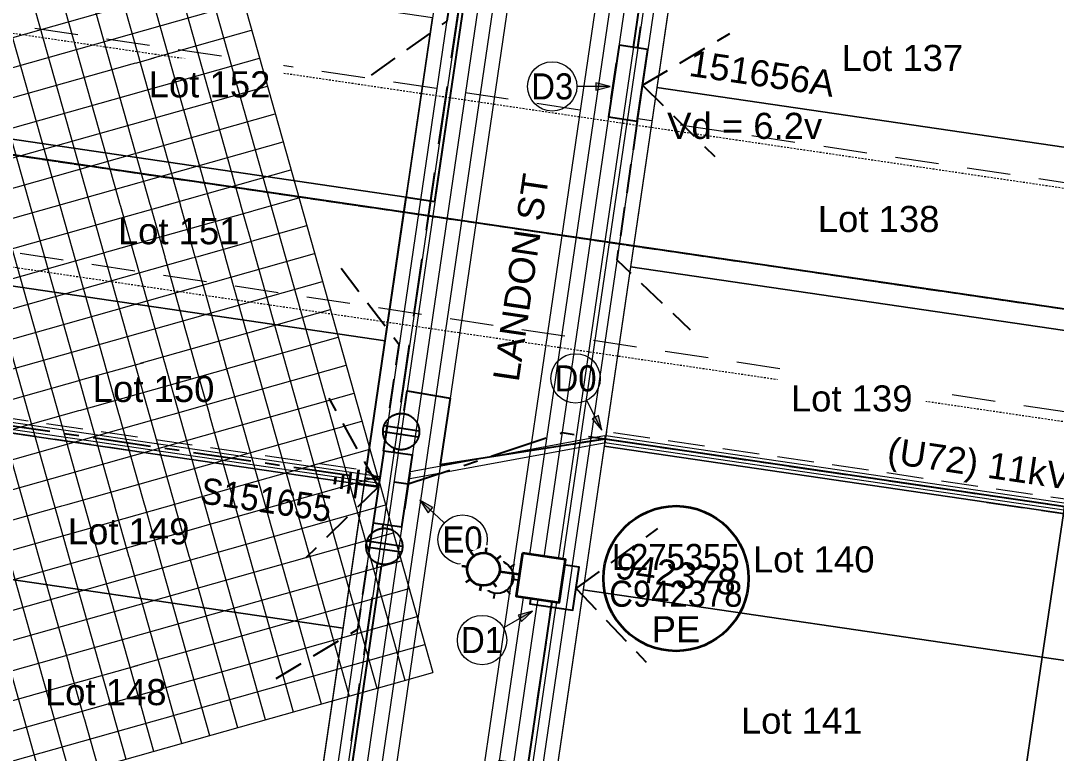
# Model space of a CAD drawing. Header units: metres. Extents: x 302924 to 304532, y 6268290 to 6269135.
# Drawn here: x 303979.9 to 304051.4, y 6268671.3 to 6268721.8 of the extents above; entities that cross this region are included whole.
import ezdxf
from ezdxf.enums import TextEntityAlignment as Align

# ---------------------------------------------------------------- set-up
doc = ezdxf.new("R2010")
doc.units = ezdxf.units.M
for name, pattern in [('Cable Exist OH', [1, 1, 0]), ('Cable Exist UG', [7, 4, -1, 1, -1]), ('Dash', [5, 3, -2]), ('DASHED', [19.05, 12.7, -6.35]), ('HIDDEN2', [0.1875, 0.125, -0.0625]), ('IE Trench LV', [6, 4, -2]), ('PHANTOMX2', [6.6, 3, -0.75, 0.2, -0.75, 0.2, -0.75, 0.2, -0.75])]:
    doc.linetypes.add(name, pattern=pattern)
doc.layers.get('0').update_dxf_attribs({"color": 6})
for name, color, linetype, lineweight in [('_User Miscellaneous1', 30, 'Continuous', 13), ('_User Miscellaneous3', 51, 'Continuous', 13), ('_User_HV_Exist', 1, 'Continuous', 35), ('_User_HV_Final', 1, 'Continuous', 25), ('_User_LV_Exist', 5, 'Continuous', 35), ('_User_SL_Exist', 4, 'Continuous', 35), ('Cadastre Developer_SP_NEW', 92, 'Continuous', 15), ('Cadastre Easements_SP_EXT', 58, 'DASHED', 15), ('Cadastre Easements_SP_NEW', 52, 'DASHED', 15), ('Cadastre Other Property_SP_EXT', 138, 'DASHED', 15), ('Mains_HV_EXT', 13, 'Continuous', 25)]:
    doc.layers.add(name, color=color, linetype=linetype, lineweight=lineweight)
doc.layers.add('_User Miscellaneous10', color=252, linetype='Continuous', lineweight=13, plot=False, transparency=0.75)
doc.layers.add('_User Miscellaneous12', color=252, linetype='Continuous', lineweight=13, plot=False, transparency=0.5)
for name, color, linetype in [('Equip_LV_NEW', 2, 'Continuous'), ('Equip_SP_LV_NEW', 2, 'Continuous'), ('Equip_SP_NEW', 2, 'Continuous'), ('Mains_LV_New_T84', 2, 'Cable x'), ('Mains_LV_New_T94', 2, 'Cable o'), ('Notes_HV_MISC', 1, 'Continuous'), ('Notes_LV_MISC', 5, 'Continuous'), ('Services_SP_NEW_UG', 2, 'IE Trench LV'), ('SupportsUG_SP_NEW', 2, 'Continuous'), ('Trench_SP_NEW', 2, 'Continuous')]:
    doc.layers.add(name, color=color, linetype=linetype)
doc.styles.add('ARIAL', font='arial.ttf', dxfattribs={"height": 2})
doc.styles.add('ieISOCP', font='arial.ttf', dxfattribs={"height": 1.5})
doc.styles.add('SL_LABEL', font='arial.ttf', dxfattribs={"height": 2})
doc.styles.get("Standard").update_dxf_attribs({"font": 'arial.ttf'})
doc.linetypes.add('Cable #', pattern='A,4,-0.1,["#",Standard,S=1.5,R=0,X=0,Y=-0.77],-1.25', length=5.35)
doc.linetypes.add('Cable E OH', pattern='A,8,-0.01,["E",Standard,S=1.5,R=30,X=0,Y=-0.9],0', length=8.01)
doc.linetypes.add('Cable o', pattern='A,3.5,-0.01,["O",Standard,S=1.25,R=0,X=0,Y=-0.63],-1.36', length=4.87)
doc.linetypes.add('Cable x', pattern='A,4.5,-0.01,["X",Standard,S=1.25,R=0,X=0,Y=-0.65],-1.2', length=5.71)

# ---------------------------------------------------------------- blocks, each defined once
blk = doc.blocks.new('*U402')
h = blk.add_hatch(color=256)
h.dxf.hatch_style = 1
h.paths.add_polyline_path([(1.583, -2.56), (1.138, -2.787), (1.814, -3.565)])
blk.add_line((1.814, -3.565), (0.794, -1.56))
at = {"flags": 128}
blk.add_lwpolyline([(1.583, -2.56), (1.138, -2.787), (1.814, -3.565), (1.583, -2.56)], dxfattribs=at)
blk.add_circle((0, 0), 1.7)
at = {"width": 0.9}
blk.add_attdef('CODE', text='', height=1.8, dxfattribs=at).set_placement((0, 0), align=Align.MIDDLE_CENTER)
at = {"flags": 1}
blk.add_attdef('Z', (0, 0), '', height=0.2, dxfattribs=at)
blk = doc.blocks.new('*U403')
h = blk.add_hatch(color=256)
h.dxf.hatch_style = 1
h.paths.add_polyline_path([(-2.381, 1.842), (-2.044, 2.21), (-2.95, 2.701)])
blk.add_line((-2.95, 2.701), (-1.291, 1.182))
at = {"flags": 128}
blk.add_lwpolyline([(-2.381, 1.842), (-2.044, 2.21), (-2.95, 2.701), (-2.381, 1.842)], dxfattribs=at)
blk.add_circle((0, 0), 1.7)
at = {"width": 0.9}
blk.add_attdef('CODE', text='', height=1.8, dxfattribs=at).set_placement((0, 0), align=Align.MIDDLE_CENTER)
at = {"flags": 1}
blk.add_attdef('Z', (0, 0), '', height=0.2, dxfattribs=at)
blk = doc.blocks.new('*U404')
h = blk.add_hatch(color=256)
h.dxf.hatch_style = 1
h.paths.add_polyline_path([(2.481, 1.705), (2.729, 1.271), (3.473, 1.984)])
blk.add_line((3.473, 1.984), (1.52, 0.868))
at = {"flags": 128}
blk.add_lwpolyline([(2.481, 1.705), (2.729, 1.271), (3.473, 1.984), (2.481, 1.705)], dxfattribs=at)
blk.add_circle((0, 0), 1.7)
at = {"width": 0.9}
blk.add_attdef('CODE', text='', height=1.8, dxfattribs=at).set_placement((0, 0), align=Align.MIDDLE_CENTER)
at = {"flags": 1}
blk.add_attdef('Z', (0, 0), '', height=0.2, dxfattribs=at)
blk = doc.blocks.new('*U326')
h = blk.add_hatch(color=256)
h.dxf.hatch_style = 1
h.paths.add_polyline_path([(3, 0.25), (3, -0.25), (4, 0)])
blk.add_line((4, 0), (1.75, 0))
at = {"flags": 128}
blk.add_lwpolyline([(3, 0.25), (3, -0.25), (4, 0), (3, 0.25)], dxfattribs=at)
blk.add_circle((0, 0), 1.7)
at = {"width": 0.9}
blk.add_attdef('CODE', text='', height=1.8, dxfattribs=at).set_placement((0, 0), align=Align.MIDDLE_CENTER)
at = {"flags": 1}
blk.add_attdef('Z', (0, 0), '', height=0.2, dxfattribs=at)
blk = doc.blocks.new('*U364')
at = {"style": 'SL_LABEL', "flags": 8}
blk.add_attdef('ASSET_NUM', text='', height=1, dxfattribs=at).set_placement((5, 3), align=Align.MIDDLE_LEFT)
at = {"flags": 9}
for tag, p in [('LANTNUMBER', (-1.4, 2.6)), ('LOUTREACH', (-1.4, 2.2)), ('LOUTREACHVOCAB', (-1.4, 2)), ('LRATECODE', (-1.4, 1.8)), ('LREMOVE', (-1.4, 1.6)), ('LREPLACE', (-1.4, 1.4)), ('LTYPEVOCAB', (-1.4, 1)), ('LEGEND', (-1.4, 0.8)), ('LTYPE', (-1.4, 1.2)), ('SUBURB', (-1.4, 0.6)), ('STREETNAME', (-1.4, 0.4)), ('LOCATION', (-1.4, 0.2)), ('LNEW', (-6.4, 0)), ('LMASTVOCAB', (-6.2, 0)), ('LMAST', (-6, 0)), ('LLAMPVOCAB', (-5.8, 0)), ('LLAMP', (-5.6, 0)), ('LEXIST', (-5.4, 0)), ('LCHARGE3PERCENT', (-5.2, 0)), ('LCHARGE3', (-5, 0)), ('LCHARGE2PERCENT', (-4.8, 0)), ('LCHARGE2', (-4.6, 0)), ('LCHARGE1PERCENT', (-4.4, 0)), ('LCHARGE1', (-4.2, 0)), ('LCATEGORY', (-4, 0)), ('LBRACKETVOCAB', (-3.8, 0)), ('LBRACKET', (-3.6, 0)), ('LKINGHEIGHT', (-3.4, 0)), ('CREPLACE', (-3.2, 0)), ('CREMOVE', (-3, 0)), ('CNUMBER', (-2.8, 0)), ('CNEW', (-2.6, 0)), ('CEXIST', (-2.4, 0)), ('USAGE', (-2.2, 0)), ('STATE', (-2, 0)), ('OWNED_BY', (-1.8, 0)), ('ORIENTATION', (-1.6, 0)), ('OPERATING_VOLTAGE', (-1.4, 0)), ('MAINTAINED_BY', (-1.4, -0.663)), ('NOTES', (-1.4, 0)), ('NO_PHASES', (-1.2, 0)), ('LANTERN_TYPE', (-1, 0)), ('LANTERN_PURPOSE', (-0.8, 0)), ('CONTROL_TYPE', (-0.6, 0)), ('CONSTRUCTED_VOLTAGE', (-0.4, 0))]:
    blk.add_attdef(tag, text='', height=0.2, rotation=270, dxfattribs=at).set_placement(p, align=Align.MIDDLE_LEFT)
at = {"flags": 8}
blk.add_attdef('LNUMBER', text='', height=1, dxfattribs=at).set_placement((5, 1), align=Align.MIDDLE_LEFT)
at = {"flags": 9}
blk.add_attdef('OPERATED_BY', (-1.4, -0.407), '', height=0.2, rotation=270, dxfattribs=at)
at = {"transparency": 33554687}
blk.add_wipeout([(3.688, 2), (3.061, 0.939), (2, 0.313), (0.939, 0.939), (0.313, 2), (0.939, 3.061), (2, 3.688), (3.061, 3.061)], dxfattribs=at)
for p, q in [((0.939, 3.061), (1.205, 2.795)), ((2, 3.5), (2, 3.125)), ((3.061, 3.061), (2.795, 2.795)), ((-2, 2), (0.875, 2)), ((3.125, 2), (3.5, 2)), ((0.939, 0.939), (1.205, 1.205)), ((2, 0.875), (2, 0.5)), ((3.061, 0.939), (2.795, 1.205))]:
    blk.add_line(p, q)
blk.add_circle((2, 2), 1.125)
at = {"style": 'SL_LABEL', "flags": 9}
blk.add_attdef('STREET_CODE', text='', height=0.001, rotation=270, dxfattribs=at).set_placement((0.001, 0), align=Align.MIDDLE_LEFT)
at = {"flags": 1}
blk.add_attdef('Z', (0, 0), '', height=0.001, rotation=270, dxfattribs=at)
blk = doc.blocks.new('*U349')
at = {"width": 0.9, "flags": 8}
blk.add_attdef('ASSET_NUM', text='', height=2, dxfattribs=at).set_placement((4, 2), align=Align.MIDDLE_LEFT)
at = {"flags": 1}
blk.add_attdef('Z', (-2.351, -1.813), '', height=0.2, rotation=270, dxfattribs=at)
at = {"flags": 9}
blk.add_attdef('NOTES', text='', height=0.2, rotation=270, dxfattribs=at).set_placement((-2, -1.813), align=Align.MIDDLE_LEFT)
at = {"ltscale": 10, "transparency": 33554687}
blk.add_wipeout([(-1.5, -1.5), (-1.5, 1.5), (1.5, 1.5), (1.5, -1.5)], dxfattribs=at)
blk.add_lwpolyline([(-1.5, 1.5), (-1.5, -1.5), (1.5, -1.5), (1.5, 1.5)], close=True)
at = {"flags": 9}
for tag, p in [('SUBURB', (-1.8, -1.813)), ('STREETNAME', (-1.6, -1.813)), ('LOCATION', (-1.4, -1.813)), ('LEGEND', (-1.2, -1.813)), ('USAGE', (-1, -1.813)), ('STATE', (-0.8, -1.813)), ('OWNED_BY', (-0.6, -1.813)), ('COLUMN_TYPE', (-0.4, -1.813)), ('STREET_CODE', (-0.2, -1.813)), ('STRUCTURE_PLANT_NUMBER', (0.031, -1.813))]:
    blk.add_attdef(tag, text='', height=0.2, rotation=270, dxfattribs=at).set_placement(p, align=Align.MIDDLE_LEFT)
blk = doc.blocks.new('*U286')
at = {"ltscale": 0.1}
blk.add_circle((0, 0), 5, dxfattribs=at)
at = {"insert": (0, -2.6), "char_height": 1.8, "attachment_point": 2}
blk.add_mtext('PE', dxfattribs=at)
at = {"width": 0.8}
blk.add_attdef('SNUMBER', text='', height=1.8, dxfattribs=at).set_placement((0, 0.5), align=Align.CENTER)
at = {"flags": 1}
blk.add_attdef('Z', (0, 0), '', height=0.2, dxfattribs=at)
at = {"width": 0.8}
blk.add_attdef('CNUMBER', text='', height=1.8, dxfattribs=at).set_placement((0, -0.25), align=Align.TOP_CENTER)
blk = doc.blocks.new('LV_UG_LINKS_CLOSED_NEW')
at = {"layer": 'Equip_LV_NEW'}
for tag, flags, p in [('CONSTRUCTED_VOLTAGE', 9, (3.167, -1.833)), ('OPERATING_VOLTAGE', 9, (3.167, -2.167)), ('NO_PHASES', 9, (3.167, -2)), ('STATE', 9, (3.167, -2.5)), ('SWITCH_TYPE', 9, (3.167, -2.667)), ('ORIENTATION', 9, (3.167, -2.333)), ('USAGE', 9, (3.167, -2.833)), ('OWNED_BY', 9, (3.167, -3.167)), ('OPERATED_BY', 9, (3.167, -3.333)), ('NOTES', 9, (3.167, -3)), ('MAINTAINED_BY', 9, (3.167, -3.5)), ('TYPE', 9, (3.167, -3.833)), ('Z', 1, (3.167, -4)), ('NUMBER_OF_PHASES', 9, (3.167, -3.667))]:
    blk.add_attdef(tag, text='', height=0.167, dxfattribs=dict(at, flags=flags)).set_placement(p, align=Align.MIDDLE_LEFT)
at = {"transparency": 33554687}
blk.add_wipeout([(4, 1.25), (3.969, 1.25), (3.939, 1.248), (3.908, 1.247), (3.877, 1.244), (3.847, 1.241), (3.817, 1.236), (3.786, 1.232), (3.756, 1.226), (3.726, 1.22), (3.696, 1.213), (3.667, 1.205), (3.637, 1.196), (3.608, 1.187), (3.579, 1.177), (3.55, 1.166), (3.522, 1.155), (3.493, 1.143), (3.466, 1.13), (3.438, 1.117), (3.411, 1.102), (3.384, 1.088), (3.357, 1.072), (3.331, 1.056), (3.306, 1.039), (3.28, 1.022), (3.255, 1.004), (3.231, 0.985), (3.207, 0.966), (3.184, 0.947), (3.161, 0.926), (3.138, 0.905), (3.116, 0.884), (3.095, 0.862), (3.074, 0.839), (3.053, 0.816), (3.034, 0.793), (3.015, 0.769), (2.996, 0.745), (2.978, 0.72), (2.961, 0.694), (2.944, 0.669), (2.928, 0.643), (2.912, 0.616), (2.898, 0.589), (2.883, 0.562), (2.87, 0.534), (2.857, 0.507), (2.845, 0.478), (2.834, 0.45), (2.823, 0.421), (2.813, 0.392), (2.804, 0.363), (2.795, 0.333), (2.787, 0.304), (2.78, 0.274), (2.774, 0.244), (2.768, 0.214), (2.764, 0.183), (2.759, 0.153), (2.756, 0.123), (2.753, 0.092), (2.752, 0.061), (2.75, 0.031), (2.75, 0), (2.75, -0.031), (2.752, -0.061), (2.753, -0.092), (2.756, -0.123), (2.759, -0.153), (2.764, -0.183), (2.768, -0.214), (2.774, -0.244), (2.78, -0.274), (2.787, -0.304), (2.795, -0.333), (2.804, -0.363), (2.813, -0.392), (2.823, -0.421), (2.834, -0.45), (2.845, -0.478), (2.857, -0.507), (2.87, -0.534), (2.883, -0.562), (2.898, -0.589), (2.912, -0.616), (2.928, -0.643), (2.944, -0.669), (2.961, -0.694), (2.978, -0.72), (2.996, -0.745), (3.015, -0.769), (3.034, -0.793), (3.053, -0.816), (3.074, -0.839), (3.095, -0.862), (3.116, -0.884), (3.138, -0.905), (3.161, -0.926), (3.184, -0.947), (3.207, -0.966), (3.231, -0.985), (3.255, -1.004), (3.28, -1.022), (3.306, -1.039), (3.331, -1.056), (3.357, -1.072), (3.384, -1.088), (3.411, -1.102), (3.438, -1.117), (3.466, -1.13), (3.493, -1.143), (3.522, -1.155), (3.55, -1.166), (3.579, -1.177), (3.608, -1.187), (3.637, -1.196), (3.667, -1.205), (3.696, -1.213), (3.726, -1.22), (3.756, -1.226), (3.786, -1.232), (3.817, -1.236), (3.847, -1.241), (3.877, -1.244), (3.908, -1.247), (3.939, -1.248), (3.969, -1.25), (4, -1.25), (4.031, -1.25), (4.061, -1.248), (4.092, -1.247), (4.123, -1.244), (4.153, -1.241), (4.183, -1.236), (4.214, -1.232), (4.244, -1.226), (4.274, -1.22), (4.304, -1.213), (4.333, -1.205), (4.363, -1.196), (4.392, -1.187), (4.421, -1.177), (4.45, -1.166), (4.478, -1.155), (4.507, -1.143), (4.534, -1.13), (4.562, -1.117), (4.589, -1.102), (4.616, -1.088), (4.643, -1.072), (4.669, -1.056), (4.694, -1.039), (4.72, -1.022), (4.745, -1.004), (4.769, -0.985), (4.793, -0.966), (4.816, -0.947), (4.839, -0.926), (4.862, -0.905), (4.884, -0.884), (4.905, -0.862), (4.926, -0.839), (4.947, -0.816), (4.966, -0.793), (4.985, -0.769), (5.004, -0.745), (5.022, -0.72), (5.039, -0.694), (5.056, -0.669), (5.072, -0.643), (5.088, -0.616), (5.102, -0.589), (5.117, -0.562), (5.13, -0.534), (5.143, -0.507), (5.155, -0.478), (5.166, -0.45), (5.177, -0.421), (5.187, -0.392), (5.196, -0.363), (5.205, -0.333), (5.213, -0.304), (5.22, -0.274), (5.226, -0.244), (5.232, -0.214), (5.236, -0.183), (5.241, -0.153), (5.244, -0.123), (5.247, -0.092), (5.248, -0.061), (5.25, -0.031), (5.25, 0), (5.25, 0.031), (5.248, 0.061), (5.247, 0.092), (5.244, 0.123), (5.241, 0.153), (5.236, 0.183), (5.232, 0.214), (5.226, 0.244), (5.22, 0.274), (5.213, 0.304), (5.205, 0.333), (5.196, 0.363), (5.187, 0.392), (5.177, 0.421), (5.166, 0.45), (5.155, 0.478), (5.143, 0.507), (5.13, 0.534), (5.117, 0.562), (5.102, 0.589), (5.088, 0.616), (5.072, 0.643), (5.056, 0.669), (5.039, 0.694), (5.022, 0.72), (5.004, 0.745), (4.985, 0.769), (4.966, 0.793), (4.947, 0.816), (4.926, 0.839), (4.905, 0.862), (4.884, 0.884), (4.862, 0.905), (4.839, 0.926), (4.816, 0.947), (4.793, 0.966), (4.769, 0.985), (4.745, 1.004), (4.72, 1.022), (4.694, 1.039), (4.669, 1.056), (4.643, 1.072), (4.616, 1.088), (4.589, 1.102), (4.562, 1.117), (4.534, 1.13), (4.507, 1.143), (4.478, 1.155), (4.45, 1.166), (4.421, 1.177), (4.392, 1.187), (4.363, 1.196), (4.333, 1.205), (4.304, 1.213), (4.274, 1.22), (4.244, 1.226), (4.214, 1.232), (4.183, 1.236), (4.153, 1.241), (4.123, 1.244), (4.092, 1.247), (4.061, 1.248), (4.031, 1.25)], dxfattribs=at).dxf.layer = 'Equip_LV_NEW'
at = {"layer": 'Equip_LV_NEW'}
for p, q in [((3.792, 1.232), (3.792, -1.232)), ((4.208, 1.232), (4.208, -1.232))]:
    blk.add_line(p, q, dxfattribs=at)
at = {"layer": 'Equip_LV_NEW', "flags": 128}
blk.add_lwpolyline([(4, 1.25), (3.969, 1.25), (3.939, 1.248), (3.908, 1.247), (3.877, 1.244), (3.847, 1.241), (3.817, 1.236), (3.786, 1.232), (3.756, 1.226), (3.726, 1.22), (3.696, 1.213), (3.667, 1.205), (3.637, 1.196), (3.608, 1.187), (3.579, 1.177), (3.55, 1.166), (3.522, 1.155), (3.493, 1.143), (3.466, 1.13), (3.438, 1.117), (3.411, 1.102), (3.384, 1.088), (3.357, 1.072), (3.331, 1.056), (3.306, 1.039), (3.28, 1.022), (3.255, 1.004), (3.231, 0.985), (3.207, 0.966), (3.184, 0.947), (3.161, 0.926), (3.138, 0.905), (3.116, 0.884), (3.095, 0.862), (3.074, 0.839), (3.053, 0.816), (3.034, 0.793), (3.015, 0.769), (2.996, 0.745), (2.978, 0.72), (2.961, 0.694), (2.944, 0.669), (2.928, 0.643), (2.912, 0.616), (2.898, 0.589), (2.883, 0.562), (2.87, 0.534), (2.857, 0.507), (2.845, 0.478), (2.834, 0.45), (2.823, 0.421), (2.813, 0.392), (2.804, 0.363), (2.795, 0.333), (2.787, 0.304), (2.78, 0.274), (2.774, 0.244), (2.768, 0.214), (2.764, 0.183), (2.759, 0.153), (2.756, 0.123), (2.753, 0.092), (2.752, 0.061), (2.75, 0.031), (2.75, 0), (2.75, -0.031), (2.752, -0.061), (2.753, -0.092), (2.756, -0.123), (2.759, -0.153), (2.764, -0.183), (2.768, -0.214), (2.774, -0.244), (2.78, -0.274), (2.787, -0.304), (2.795, -0.333), (2.804, -0.363), (2.813, -0.392), (2.823, -0.421), (2.834, -0.45), (2.845, -0.478), (2.857, -0.507), (2.87, -0.534), (2.883, -0.562), (2.898, -0.589), (2.912, -0.616), (2.928, -0.643), (2.944, -0.669), (2.961, -0.694), (2.978, -0.72), (2.996, -0.745), (3.015, -0.769), (3.034, -0.793), (3.053, -0.816), (3.074, -0.839), (3.095, -0.862), (3.116, -0.884), (3.138, -0.905), (3.161, -0.926), (3.184, -0.947), (3.207, -0.966), (3.231, -0.985), (3.255, -1.004), (3.28, -1.022), (3.306, -1.039), (3.331, -1.056), (3.357, -1.072), (3.384, -1.088), (3.411, -1.102), (3.438, -1.117), (3.466, -1.13), (3.493, -1.143), (3.522, -1.155), (3.55, -1.166), (3.579, -1.177), (3.608, -1.187), (3.637, -1.196), (3.667, -1.205), (3.696, -1.213), (3.726, -1.22), (3.756, -1.226), (3.786, -1.232), (3.817, -1.236), (3.847, -1.241), (3.877, -1.244), (3.908, -1.247), (3.939, -1.248), (3.969, -1.25), (4, -1.25), (4.031, -1.25), (4.061, -1.248), (4.092, -1.247), (4.123, -1.244), (4.153, -1.241), (4.183, -1.236), (4.214, -1.232), (4.244, -1.226), (4.274, -1.22), (4.304, -1.213), (4.333, -1.205), (4.363, -1.196), (4.392, -1.187), (4.421, -1.177), (4.45, -1.166), (4.478, -1.155), (4.507, -1.143), (4.534, -1.13), (4.562, -1.117), (4.589, -1.102), (4.616, -1.088), (4.643, -1.072), (4.669, -1.056), (4.694, -1.039), (4.72, -1.022), (4.745, -1.004), (4.769, -0.985), (4.793, -0.966), (4.816, -0.947), (4.839, -0.926), (4.862, -0.905), (4.884, -0.884), (4.905, -0.862), (4.926, -0.839), (4.947, -0.816), (4.966, -0.793), (4.985, -0.769), (5.004, -0.745), (5.022, -0.72), (5.039, -0.694), (5.056, -0.669), (5.072, -0.643), (5.088, -0.616), (5.102, -0.589), (5.117, -0.562), (5.13, -0.534), (5.143, -0.507), (5.155, -0.478), (5.166, -0.45), (5.177, -0.421), (5.187, -0.392), (5.196, -0.363), (5.205, -0.333), (5.213, -0.304), (5.22, -0.274), (5.226, -0.244), (5.232, -0.214), (5.236, -0.183), (5.241, -0.153), (5.244, -0.123), (5.247, -0.092), (5.248, -0.061), (5.25, -0.031), (5.25, 0), (5.25, 0.031), (5.248, 0.061), (5.247, 0.092), (5.244, 0.123), (5.241, 0.153), (5.236, 0.183), (5.232, 0.214), (5.226, 0.244), (5.22, 0.274), (5.213, 0.304), (5.205, 0.333), (5.196, 0.363), (5.187, 0.392), (5.177, 0.421), (5.166, 0.45), (5.155, 0.478), (5.143, 0.507), (5.13, 0.534), (5.117, 0.562), (5.102, 0.589), (5.088, 0.616), (5.072, 0.643), (5.056, 0.669), (5.039, 0.694), (5.022, 0.72), (5.004, 0.745), (4.985, 0.769), (4.966, 0.793), (4.947, 0.816), (4.926, 0.839), (4.905, 0.862), (4.884, 0.884), (4.862, 0.905), (4.839, 0.926), (4.816, 0.947), (4.793, 0.966), (4.769, 0.985), (4.745, 1.004), (4.72, 1.022), (4.694, 1.039), (4.669, 1.056), (4.643, 1.072), (4.616, 1.088), (4.589, 1.102), (4.562, 1.117), (4.534, 1.13), (4.507, 1.143), (4.478, 1.155), (4.45, 1.166), (4.421, 1.177), (4.392, 1.187), (4.363, 1.196), (4.333, 1.205), (4.304, 1.213), (4.274, 1.22), (4.244, 1.226), (4.214, 1.232), (4.183, 1.236), (4.153, 1.241), (4.123, 1.244), (4.092, 1.247), (4.061, 1.248), (4.031, 1.25)], close=True, dxfattribs=at)
at = {"layer": 'Equip_LV_NEW', "flags": 9}
blk.add_attdef('ACTUAL_STATUS', text='', height=0.167, dxfattribs=at).set_placement((3.167, -1.667), align=Align.MIDDLE_LEFT)
blk = doc.blocks.new('*U385')
at = {"layer": '_User_LV_Exist'}
for p, q in [((2.5, 1), (2.5, -1)), ((3, 0.75), (3, -0.75)), ((3.5, 0.5), (3.5, -0.5)), ((4, 0.25), (4, -0.25))]:
    blk.add_line(p, q, dxfattribs=at)
at = {"width": 0.9}
blk.add_attdef('ASSET_NUM', text='', height=2, dxfattribs=at).set_placement((4, 2), align=Align.MIDDLE_LEFT)
for tag, p, flags in [('SUBURB', (-2, 0), 1), ('STREETNAME', (-1.8, 0), 9), ('PARENT', (-1.6, 0), 9), ('NOTES', (-1.4, 0), 9), ('LOCATION', (-1.2, 0), 9), ('LEGEND', (-1, 0), 9), ('USAGE', (-0.8, 0), 9), ('SUPPORT_TYPE', (-0.6, 0), 9), ('STATE', (-0.4, 0), 9), ('OWNED_BY', (-0.2, 0), 9)]:
    blk.add_attdef(tag, p, '', height=0.2, rotation=270, dxfattribs=dict(flags=flags))
at = {"transparency": 33554687}
blk.add_wipeout([(1, 2.5), (1, -2.5), (-1, -2.5), (-1, 2.5)], dxfattribs=at)
blk.add_lwpolyline([(-1, 2.5), (-1, -1.25), (-1, 1.25), (-1, -2.5), (1, -2.5), (1, 2.5)], close=True)
at = {"layer": '_User_LV_Exist'}
blk.add_line((1, 0), (2.5, 0), dxfattribs=at)
at = {"layer": 'Equip_LV_NEW', "ltscale": 10, "xscale": -1}
for rotation in [270, 90]:
    blk.add_blockref('LV_UG_LINKS_CLOSED_NEW', (0, 0), dxfattribs=dict(at, rotation=rotation))
blk = doc.blocks.new('PILLAR_NEW')
at = {"width": 0.9}
blk.add_attdef('ASSET_NUM', text='', height=2, dxfattribs=at).set_placement((4, 2), align=Align.MIDDLE_LEFT)
for tag, p, flags in [('SUBURB', (-2, 0), 1), ('STREETNAME', (-1.8, 0), 9), ('PARENT', (-1.6, 0), 9), ('NOTES', (-1.4, 0), 9), ('LOCATION', (-1.2, 0), 9), ('LEGEND', (-1, 0), 9), ('USAGE', (-0.8, 0), 9), ('SUPPORT_TYPE', (-0.6, 0), 9), ('STATE', (-0.4, 0), 9), ('OWNED_BY', (-0.2, 0), 9)]:
    blk.add_attdef(tag, p, '', height=0.2, rotation=270, dxfattribs=dict(flags=flags))
at = {"transparency": 33554687}
blk.add_wipeout([(1, 2.5), (1, -2.5), (-1, -2.5), (-1, 2.5)], dxfattribs=at)
blk.add_lwpolyline([(-1, 2.5), (-1, -1.25), (-1, 1.25), (-1, -2.5), (1, -2.5), (1, 2.5)], close=True)
blk = doc.blocks.new('*U435')
at = {"transparency": 33554559}
for p, q in [((22, 50), (22, -50)), ((24, 50), (24, -50)), ((26, 50), (26, -50)), ((28, 50), (28, -50)), ((30, 50), (30, -50)), ((32, 50), (32, -50)), ((34, 50), (34, -50)), ((36, 50), (36, -50)), ((38, 50), (38, -50)), ((40, 50), (40, -50)), ((42, 50), (42, -50)), ((44, 50), (44, -50)), ((46, 50), (46, -50)), ((48, 50), (48, -50)), ((50, 50), (50, -50)), ((-50, 0), (50, 0)), ((-50, -2), (50, -2)), ((-50, -4), (50, -4)), ((-50, -6), (50, -6)), ((-50, -8), (50, -8)), ((-50, -10), (50, -10)), ((-50, -12), (50, -12)), ((-50, -14), (50, -14)), ((-50, -16), (50, -16)), ((-50, -18), (50, -18)), ((-50, -20), (50, -20)), ((-50, -22), (50, -22)), ((-50, -24), (50, -24)), ((-50, -26), (50, -26)), ((-50, -28), (50, -28)), ((-50, -30), (50, -30)), ((-50, -32), (50, -32)), ((-50, -34), (50, -34)), ((-50, -36), (50, -36)), ((-50, -38), (50, -38)), ((-50, -40), (50, -40)), ((-50, -42), (50, -42)), ((-50, -44), (50, -44)), ((-50, -46), (50, -46)), ((-50, -48), (50, -48)), ((-50, -50), (50, -50))]:
    blk.add_line(p, q, dxfattribs=at)
blk = doc.blocks.new('*U449')
at = {"style": 'SL_LABEL', "flags": 8}
blk.add_attdef('ASSET_NUM', text='', height=1, dxfattribs=at).set_placement((8.991, 2.601), align=Align.MIDDLE_LEFT)
at = {"flags": 9}
for tag, p in [('LANTNUMBER', (-1.4, 2.6)), ('LOUTREACH', (-1.4, 2.2)), ('LOUTREACHVOCAB', (-1.4, 2)), ('LRATECODE', (-1.4, 1.8)), ('LREMOVE', (-1.4, 1.6)), ('LREPLACE', (-1.4, 1.4)), ('LTYPEVOCAB', (-1.4, 1)), ('LEGEND', (-1.4, 0.8)), ('LTYPE', (-1.4, 1.2)), ('SUBURB', (-1.4, 0.6)), ('STREETNAME', (-1.4, 0.4)), ('LOCATION', (-1.4, 0.2)), ('LNEW', (-6.4, 0)), ('LMASTVOCAB', (-6.2, 0)), ('LMAST', (-6, 0)), ('LLAMPVOCAB', (-5.8, 0)), ('LLAMP', (-5.6, 0)), ('LEXIST', (-5.4, 0)), ('LCHARGE3PERCENT', (-5.2, 0)), ('LCHARGE3', (-5, 0)), ('LCHARGE2PERCENT', (-4.8, 0)), ('LCHARGE2', (-4.6, 0)), ('LCHARGE1PERCENT', (-4.4, 0)), ('LCHARGE1', (-4.2, 0)), ('LCATEGORY', (-4, 0)), ('LBRACKETVOCAB', (-3.8, 0)), ('LBRACKET', (-3.6, 0)), ('LKINGHEIGHT', (-3.4, 0)), ('CREPLACE', (-3.2, 0)), ('CREMOVE', (-3, 0)), ('CNUMBER', (-2.8, 0)), ('CNEW', (-2.6, 0)), ('CEXIST', (-2.4, 0)), ('USAGE', (-2.2, 0)), ('STATE', (-2, 0)), ('OWNED_BY', (-1.8, 0)), ('ORIENTATION', (-1.6, 0)), ('OPERATING_VOLTAGE', (-1.4, 0)), ('MAINTAINED_BY', (-1.4, -0.663)), ('NOTES', (-1.4, 0)), ('NO_PHASES', (-1.2, 0)), ('LANTERN_TYPE', (-1, 0)), ('LANTERN_PURPOSE', (-0.8, 0)), ('CONTROL_TYPE', (-0.6, 0)), ('CONSTRUCTED_VOLTAGE', (-0.4, 0))]:
    blk.add_attdef(tag, text='', height=0.2, rotation=270, dxfattribs=at).set_placement(p, align=Align.MIDDLE_LEFT)
at = {"flags": 8}
blk.add_attdef('LNUMBER', text='', height=1, dxfattribs=at).set_placement((8.991, 0.601), align=Align.MIDDLE_LEFT)
for tag, p, height, flags in [('OPERATED_BY', (-1.4, -0.407), 0.2, 9), ('Z', (0, 0), 0.001, 1)]:
    blk.add_attdef(tag, p, '', height=height, rotation=270, dxfattribs=dict(flags=flags))
at = {"style": 'SL_LABEL', "flags": 9}
blk.add_attdef('STREET_CODE', text='', height=0.001, rotation=270, dxfattribs=at).set_placement((0.001, 0), align=Align.MIDDLE_LEFT)
at = {"transparency": 33554687}
blk.add_wipeout([(7.678, 1.601), (7.052, 0.54), (5.991, -0.086), (4.93, 0.54), (4.303, 1.601), (4.93, 2.662), (5.991, 3.289), (7.052, 2.662)], dxfattribs=at)
for p, q in [((5.991, 3.101), (5.991, 2.726)), ((4.93, 2.662), (5.195, 2.397)), ((7.052, 2.662), (6.786, 2.397)), ((1.991, 1.601), (4.866, 1.601)), ((7.116, 1.601), (7.491, 1.601)), ((4.93, 0.54), (5.195, 0.806)), ((7.052, 0.54), (6.786, 0.806)), ((5.991, 0.476), (5.991, 0.101))]:
    blk.add_line(p, q)
blk.add_circle((5.991, 1.601), 1.125)

msp = doc.modelspace()

# ---------------------------------------------------------------- linework, layer by layer
at = {"layer": '_User Miscellaneous1', "ltscale": 0.5, "transparency": 33554687}
for p, q in [((303935.3373, 6268700.6246), (304004.9195, 6268690.4118)), ((303935.2675, 6268700.1497), (304004.8498, 6268689.9369)), ((304004.8411, 6268690.4104), (304020.207, 6268693.246)), ((304020.207, 6268693.246), (304020.2505, 6268693.01)), ((304020.2945, 6268693.2488), (304020.2597, 6268693.0113)), ((304020.2945, 6268693.2488), (304083.616, 6268683.9537)), ((304004.9282, 6268689.9383), (304020.2941, 6268692.774)), ((304020.2248, 6268692.7738), (304020.2597, 6268693.0113)), ((304020.2248, 6268692.7738), (304083.5463, 6268683.4788)), ((304020.2941, 6268692.774), (304020.2505, 6268693.01)), ((304004.8411, 6268690.4104), (304004.8846, 6268690.1744)), ((304004.9195, 6268690.4118), (304004.8846, 6268690.1744)), ((304004.8498, 6268689.9369), (304004.8846, 6268690.1744)), ((304004.9282, 6268689.9383), (304004.8846, 6268690.1744))]:
    msp.add_line(p, q, dxfattribs=at)
at = {"layer": 'Cadastre Developer_SP_NEW', "transparency": 33554687}
for points in [[(304056.9311, 6268722.4979), (304025.2703, 6268727.1455), (304023.8179, 6268717.2515), (304055.4787, 6268712.6039)], [(304008.3507, 6268722.0489), (303978.6688, 6268726.4062), (303976.8533, 6268714.0388), (304006.5352, 6268709.6815)], [(304055.4787, 6268712.6039), (304023.8179, 6268717.2515), (304022.0025, 6268704.8841), (304053.6632, 6268700.2364)], [(304006.5352, 6268709.6815), (303976.8533, 6268714.0388), (303975.0235, 6268706.727), (303974.4136, 6268704.2898), (304005.0829, 6268699.7875)], [(304053.6632, 6268700.2364), (304022.0025, 6268704.8841), (304020.1871, 6268692.5166), (304051.8478, 6268687.869)], [(304005.0829, 6268699.7875), (303974.4136, 6268704.2898), (303971.964, 6268694.5017), (304003.6247, 6268689.8539)], [(303971.964, 6268694.5017), (304003.6247, 6268689.8539), (304005.0829, 6268699.7875), (303974.4136, 6268704.2898)], [(304003.6247, 6268689.8539), (303971.964, 6268694.5017), (303970.5117, 6268684.6078), (304002.1724, 6268679.96)], [(304051.8478, 6268687.869), (304020.1871, 6268692.5166), (304018.7347, 6268682.6226), (304050.3954, 6268677.975)], [(304083.5085, 6268683.2213), (304051.8478, 6268687.869), (304050.3954, 6268677.975), (304082.0562, 6268673.3274)], [(304002.1724, 6268679.96), (303970.5117, 6268684.6078), (303968.6962, 6268672.2403), (304000.3569, 6268667.5925)], [(304050.3954, 6268677.975), (304018.7347, 6268682.6226), (304016.9193, 6268670.2552), (304048.58, 6268665.6075)], [(304082.0562, 6268673.3274), (304050.3954, 6268677.975), (304048.58, 6268665.6075), (304080.2407, 6268660.9599)]]:
    msp.add_lwpolyline(points, close=True, dxfattribs=at)
at = {"layer": 'Cadastre Easements_SP_EXT', "linetype": 'Dash'}
msp.add_lwpolyline([(303466.6401, 6268741.1918), (303510.9909, 6268739.4686), (303515.8558, 6268739.2791), (303679.5443, 6268732.9077), (303686.2078, 6268732.6108), (303763.0513, 6268729.202), (303811.3969, 6268727.0598), (303850.148, 6268725.3425), (303851.3726, 6268725.2879), (304169.4987, 6268677.0791), (304171.7932, 6268692.6976), (304171.7932, 6268692.6976), (303853.4702, 6268740.4321), (303688.432, 6268747.2085), (303513.5492, 6268756.3537), (303168.8488, 6268768.3041)], dxfattribs=at)
at = {"layer": 'Cadastre Other Property_SP_EXT', "linetype": 'HIDDEN2'}
msp.add_lwpolyline([(304171.835, 6268692.6056), (303853.9433, 6268739.457), (303851.7731, 6268723.6176), (304169.5518, 6268676.9305), (304171.835, 6268692.6056)], close=True, dxfattribs=at)
at = {"layer": 'Mains_HV_EXT', "linetype": 'Cable Exist OH'}
msp.add_lwpolyline([(304162.753, 6268603.9843), (304175.078, 6268683.897), (303858.683, 6268730.285), (303730.206, 6268737.224), (303398.363, 6268749.896), (303293.62, 6268754.956), (302924.415, 6268770.403)], dxfattribs=at)
at = {"layer": 'Mains_HV_EXT', "linetype": 'Cable E OH'}
msp.add_lwpolyline([(304175.078, 6268683.897), (303965.112, 6268714.681)], dxfattribs=at)
at = {"layer": 'Mains_LV_New_T84', "color": 211, "linetype": 'Cable x', "flags": 128}
for points in [[(304005.6035, 6268689.5635), (304003.77, 6268690.8433), (304006.5354, 6268709.6814), (304008.5142, 6268709.391), (304011.7818, 6268731.6524)], [(304000.8834, 6268657.4081), (304004.8211, 6268684.2336)]]:
    msp.add_lwpolyline(points, dxfattribs=at)
at = {"layer": 'Services_SP_NEW_UG', "ltscale": 0.5, "transparency": 33554687, "flags": 128}
msp.add_lwpolyline([(304010.4291, 6268729.3242), (304009.3265, 6268721.8127), (304003.628, 6268717.7473)], dxfattribs=at)
at = {"layer": 'Trench_SP_NEW', "linetype": 'IE Trench LV', "flags": 128}
for points in [[(304022.136, 6268717.4985), (304023.5882, 6268727.3914), (304023.5882, 6268727.3914), (304025.0406, 6268737.2853)], [(304005.3069, 6268689.6068), (304011.1219, 6268729.2225), (304011.1219, 6268729.2225)], [(303997.667, 6268637.5763), (304000.5866, 6268657.4522), (304001.3189, 6268662.4405), (304001.8135, 6268662.3679), (304001.3189, 6268662.4405), (304005.3069, 6268689.607)]]:
    msp.add_lwpolyline(points, dxfattribs=at)
at = {"layer": 'Trench_SP_NEW', "color": 2, "linetype": 'IE Trench LV', "flags": 128}
msp.add_lwpolyline([(304018.0188, 6268692.6472), (304018.5051, 6268692.7635), (304020.2597, 6268693.0113)], dxfattribs=at)

# ---------------------------------------------------------------- block references
at = {"layer": '_User Miscellaneous3', "color": 40}
for name, p, values in [('*U326', (304016.5993, 6268717.3175), {'CODE': 'D3'}), ('*U402', (304018.2109, 6268697.1885), {'CODE': 'D0'}), ('*U403', (304010.4156, 6268686.0808), {'CODE': 'E0'}), ('*U404', (304011.7601, 6268679.1509), {'CODE': 'D1'})]:
    msp.add_blockref(name, p, dxfattribs=at).add_auto_attribs(values)

# ---------------------------------------------------------------- texts
at = {"layer": '_User_HV_Exist', "transparency": 33554687}
msp.add_text('LANDON ST', height=1.8, rotation=81.610379, dxfattribs=at).set_placement((304014.283, 6268696.8922))

# ---------------------------------------------------------------- next in the draw order: block references
at = {"layer": 'Equip_SP_NEW', "rotation": 171.6490571728306}
msp.add_blockref('*U364', (304015.0676, 6268685.1824), dxfattribs=at)

# ---------------------------------------------------------------- next in the draw order: texts
at = {"layer": 'Cadastre Developer_SP_NEW', "linetype": 'Continuous', "transparency": 33554687, "char_height": 1.8, "attachment_point": 5, "style": 'ARIAL', "bg_fill": 2}
for s, insert in [('Lot 137', (304040.7495, 6268719.2674)), ('Lot 152', (303992.9695, 6268717.4474)), ('Lot 138', (304039.1095, 6268708.1674)), ('Lot 151', (303990.8434, 6268707.3216)), ('Lot 150', (303989.1095, 6268696.4474)), ('Lot 139', (304037.2518, 6268695.7929)), ('Lot 149', (303987.3918, 6268686.6329)), ('Lot 140', (304034.6333, 6268684.6989)), ('Lot 148', (303985.8095, 6268675.5474)), ('Lot 141', (304033.8034, 6268673.5805))]:
    msp.add_mtext(s, dxfattribs=dict(at, insert=insert))

# ---------------------------------------------------------------- next in the draw order: block references
at = {"layer": 'Equip_SP_LV_NEW', "linetype": 'Continuous'}
ref = msp.add_blockref('PILLAR_NEW', (304021.8392, 6268717.542), dxfattribs=dict(at, rotation=351.64910743909))
ref.add_attrib('ASSET_NUM', '151656A', dxfattribs={"layer": '0', "height": 1.8, "rotation": 351.649107}).set_placement((304026.0872, 6268718.9398), align=Align.MIDDLE_LEFT)
at = {"layer": 'SupportsUG_SP_NEW'}
ref = msp.add_blockref('*U349', (304016.7559, 6268682.9131), dxfattribs=dict(at, rotation=351.6490571728306))
ref.add_attrib('ASSET_NUM', '942378', dxfattribs={"layer": '0', "height": 1.8, "rotation": 351.649057}).set_placement((304021.004, 6268684.3109), align=Align.MIDDLE_LEFT)

# ---------------------------------------------------------------- next in the draw order: texts
at = {"layer": 'Notes_HV_MISC', "insert": (304061.0071, 6268688.8464, 68.26), "char_height": 1.8, "width": 130.563426, "attachment_point": 5, "rotation": 351.60346}
msp.add_mtext('(U72) 11kV 240mm2 Al 3C XLPE/PVC', dxfattribs=at)

# ---------------------------------------------------------------- next in the draw order: linework, layer by layer
at = {"layer": 'Cadastre Easements_SP_NEW', "color": 2, "ltscale": 0.2}
msp.add_lwpolyline([(304083.6538, 6268684.2109), (304020.3323, 6268693.506), (304020.1871, 6268692.5166), (304083.5085, 6268683.2213)], close=True, dxfattribs=at)
at = {"layer": 'Mains_LV_New_T84', "color": 211, "linetype": 'Cable x', "flags": 128}
msp.add_lwpolyline([(304006.3974, 6268694.9763), (304006.5962, 6268696.3316), (304009.553, 6268695.8184), (304008.8824, 6268691.2505), (304020.2597, 6268693.0111), (304083.5812, 6268683.716), (304085.4873, 6268682.9309), (304096.3704, 6268681.3323)], dxfattribs=at)
at = {"layer": 'Mains_LV_New_T94', "color": 3, "linetype": 'Cable #', "flags": 128}
for points in [[(304022.2022, 6268720.0155), (304023.1519, 6268726.4851), (304013.5462, 6268729.9015), (304012.771, 6268731.5072)], [(304000.9151, 6268657.6244), (304002.261, 6268659.0889), (304010.2949, 6268661.1993), (304012.9617, 6268670.8361), (304014.9405, 6268670.5456), (304016.7559, 6268682.9131)]]:
    msp.add_lwpolyline(points, dxfattribs=at)
at = {"layer": 'Services_SP_NEW_UG', "ltscale": 0.5, "transparency": 33554687, "flags": 128}
for points in [[(304022.8285, 6268717.3968), (304028.8498, 6268720.9666)], [(304022.8285, 6268717.3968), (304027.8109, 6268712.4798)], [(304022.4655, 6268714.9233), (304021.0545, 6268705.3617), (304026.1209, 6268700.5314)], [(304018.24, 6268682.6952), (304023.8852, 6268686.8344)], [(304018.24, 6268682.6952), (304023.0779, 6268677.6361)]]:
    msp.add_lwpolyline(points, dxfattribs=at)

# ---------------------------------------------------------------- next in the draw order: block references
at = {"layer": '_User_SL_Exist', "linetype": 'ByBlock', "lineweight": -2}
ref = msp.add_blockref('*U286', (304025.1378, 6268683.3926), dxfattribs=at)
ref.add_attrib('SNUMBER', 'L275355', dxfattribs={"layer": '0', "height": 1.8, "width": 0.9}).set_placement((304020.7131, 6268684.8751), align=Align.MIDDLE_LEFT)
ref.add_attrib('CNUMBER', 'C942378', dxfattribs={"layer": '0', "height": 1.8, "width": 0.9}).set_placement((304020.533, 6268682.3444), align=Align.MIDDLE_LEFT)

# ---------------------------------------------------------------- next in the draw order: texts
at = {"layer": 'Notes_LV_MISC', "color": 6, "insert": (304024.5247, 6268715.4964), "char_height": 1.8, "width": 15.643884, "attachment_point": 1, "style": 'ieISOCP'}
msp.add_mtext('Vd = 6.2v', dxfattribs=at)

# ---------------------------------------------------------------- next in the draw order: block references
at = {"layer": 'Equip_SP_LV_NEW', "linetype": 'Continuous'}
ref = msp.add_blockref('*U385', (304005.6035, 6268689.5635), dxfattribs=dict(at, rotation=171.6486156798942))
ref.add_attrib('ASSET_NUM', 'S151655', dxfattribs={"layer": '0', "height": 1.8, "rotation": 171.648616, "text_generation_flag": 6, "width": 0.9}).set_placement((304001.3554, 6268688.1656), align=Align.MIDDLE_RIGHT)

# ---------------------------------------------------------------- next in the draw order: linework, layer by layer
at = {"layer": '_User Miscellaneous10', "transparency": 33554523, "flags": 128}
for points in [[(304029.8135, 6268792.4941), (303997.645, 6268573.5487)], [(304030.8281, 6268792.5201), (303998.6517, 6268573.5208)], [(304031.8426, 6268792.5462), (303999.6583, 6268573.4929)], [(304032.8572, 6268792.5722), (304000.6649, 6268573.465)], [(304033.8718, 6268792.5983), (304001.6716, 6268573.4371)], [(304014.6044, 6268764.6497), (303986.5941, 6268573.8549)], [(304015.5938, 6268764.5044), (303987.6008, 6268573.827)], [(304017.5726, 6268764.2139), (303989.614, 6268573.7712)], [(304018.562, 6268764.0687), (303990.6206, 6268573.7433)], [(304019.5514, 6268763.9234), (303991.6273, 6268573.7155)], [(304016.5832, 6268764.3592), (303997.9723, 6268637.5893)], [(304030.4304, 6268762.2961), (304002.6782, 6268573.4092)]]:
    msp.add_lwpolyline(points, dxfattribs=at)
at = {"layer": '_User Miscellaneous10', "color": 4, "transparency": 33554523, "flags": 128}
for points in [[(304016.2864, 6268764.4028), (303988.2761, 6268573.608)], [(304028.7484, 6268762.5432), (304000.9963, 6268573.6564)]]:
    msp.add_lwpolyline(points, dxfattribs=at)
at = {"layer": '_User_HV_Final', "linetype": 'Cable Exist UG', "flags": 128}
msp.add_lwpolyline([(303930.95, 6268718.5367, -0.0286959), (303933.5815, 6268700.6417), (304006.6655, 6268689.9129), (304017.2915, 6268693.447), (304085.2631, 6268683.4693), (304086.4767, 6268682.7856), (304096.3705, 6268681.3332), (304097.4352, 6268688.586)], format="xyb", dxfattribs=at)
at = {"layer": 'Cadastre Easements_SP_NEW', "color": 2, "ltscale": 0.2}
msp.add_lwpolyline([(304003.7699, 6268690.8433), (304003.6247, 6268689.854), (303936.5724, 6268699.6972), (303936.4927, 6268700.7197)], close=True, dxfattribs=at)
at = {"layer": 'Services_SP_NEW_UG', "ltscale": 0.5, "transparency": 33554687}
for q in [(304001.22, 6268695.8315), (303999.6035, 6268684.8197)]:
    msp.add_line((304004.6132, 6268689.7088), q, dxfattribs=at)
at = {"layer": 'Services_SP_NEW_UG', "ltscale": 0.5, "transparency": 33554687, "flags": 128}
for points in [[(304004.9763, 6268692.1823), (304006.0511, 6268699.5036), (304001.8121, 6268705.0741)], [(304004.2501, 6268687.2354), (304003.1695, 6268679.8751), (303997.1755, 6268676.2596)]]:
    msp.add_lwpolyline(points, dxfattribs=at)

# ---------------------------------------------------------------- next in the draw order: block references
at = {"layer": '_User Miscellaneous12', "color": 2, "linetype": 'PHANTOMX2', "rotation": 15.75926813709121}
msp.add_blockref('*U435', (303946.6631, 6268711.4615), dxfattribs=at)

# ---------------------------------------------------------------- next in the draw order: block references
at = {"layer": '_User_SL_Exist', "rotation": 171.6490571728306}
msp.add_blockref('*U449', (304018.0154, 6268684.7412), dxfattribs=at)

# ---------------------------------------------------------------- next in the draw order: block references
at = {"layer": '_User_SL_Exist', "rotation": 351.6490571728306}
msp.add_blockref('*U349', (304015.8132, 6268683.4463), dxfattribs=at)

# ---------------------------------------------------------------- next in the draw order: linework, layer by layer
at = {"layer": 'Trench_SP_NEW', "linetype": 'IE Trench LV', "transparency": 33554687, "flags": 128}
msp.add_lwpolyline([(304013.8553, 6268663.1275), (304013.8553, 6268663.1275), (304016.538, 6268681.429), (304016.538, 6268681.429), (304016.538, 6268681.429), (304016.538, 6268681.429)], dxfattribs=at)

doc.saveas('drawing.dxf')
